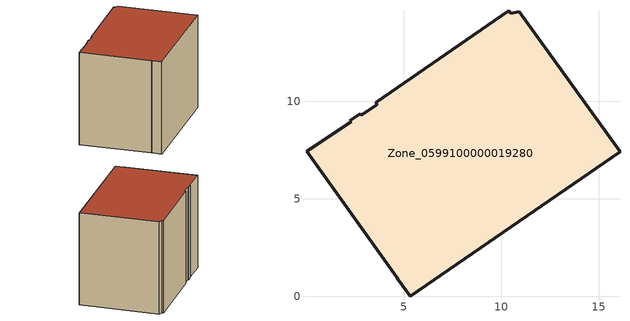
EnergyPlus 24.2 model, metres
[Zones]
Zone_0599100000019280
 floor ground (C_G): 10.93,14.6 16.1,7.41 5.33,0 4.73,0.84 4.64,0.98 0.02,7.43 2.32,8.96 2.25,9.01 2.77,9.37 2.83,9.29 3.63,9.82 3.6,9.95 10.4,14.65 10.51,14.52 z0.51
 wall outside (C_F): 4.73,0.84 5.33,0 16.1,7.41 10.93,14.6 10.51,14.52 10.4,14.65 3.6,9.95 3.63,9.82 2.83,9.29 2.77,9.37 2.25,9.01 2.32,8.96 0.02,7.43 4.64,0.98 4.73,0.84 z0.51:11.24
 roof outside (C_R): 16.1,7.41 10.93,14.6 10.51,14.52 10.4,14.65 3.6,9.95 3.63,9.82 2.83,9.29 2.77,9.37 2.25,9.01 2.32,8.96 0.02,7.43 4.64,0.98 4.73,0.84 5.33,0 z11.24
[BUILDING]
Pand.0599100000019280: North Axis=0; Terrain=City; Loads Convergence Tolerance Value=0.04; Temperature Convergence Tolerance Value=0.4; Solar Distribution=FullExterior; Maximum Number of Warmup Days=25; Minimum Number of Warmup Days=1
[Site:Location]
Rotterdam.The.Hague.AP_ZH_NLD Design_Conditions: Latitude=51.96; Longitude=4.45; Time Zone=1; Elevation=-4.5
[SITE:GROUNDTEMPERATURE:BUILDINGSURFACE]
18, 18, 18, 18, 18, 18, 18, 18, 18, 18, 18, 18
[MATERIAL] Thermal Absorptance=0.9; Solar Absorptance=0.7; Visible Absorptance=0.7
Name | Roughness | Thickness | Conductivity | Density | Specific Heat
G.TI.1946 | MediumSmooth | 0.15 | 1 | 540 | 1210
F.TI.1946 | Rough | 0.3 | 0.857143 | 1920 | 840
R.TI.1946 | MediumRough | 0.2 | 0.1 | 1500 | 1000
[CONSTRUCTION]
C_G: G.TI.1946
C_F: F.TI.1946
C_R: R.TI.1946
[ZONE]
Zone_0599100000019280: Type=1; Multiplier=1; Ceiling Height=Autocalculate; Volume=Autocalculate; Floor Area=autocalculate; Part of Total Floor Area=Yes
[ZONEINFILTRATION:DESIGNFLOWRATE]
Infil_Zone_0599100000019280: Zone or ZoneList or Space or SpaceList=Zone_0599100000019280; Schedule=AlwaysOn; Design Flow Rate Calculation Method=Flow/Area; Flow Rate per Floor Area=0.003; Constant Term Coefficient=1; Temperature Term Coefficient=0; Velocity Term Coefficient=0; Velocity Squared Term Coefficient=0
[HVACTEMPLATE:ZONE:IDEALLOADSAIRSYSTEM]
Zone_0599100000019280: Maximum Heating Supply Air Temperature=50; Minimum Cooling Supply Air Temperature=13; Maximum Heating Supply Air Humidity Ratio=0.0156; Minimum Cooling Supply Air Humidity Ratio=0.0077; Heating Limit=NoLimit; Cooling Limit=NoLimit; Dehumidification Control Type=ConstantSensibleHeatRatio; Cooling Sensible Heat Ratio=0.7; Dehumidification Setpoint=60; Humidification Control Type=None; Humidification Setpoint=30; Outdoor Air Method=None; Outdoor Air Flow Rate per Person=0.00944; Outdoor Air Flow Rate per Zone Floor Area=0; Outdoor Air Flow Rate per Zone=0; Demand Controlled Ventilation Type=None; Outdoor Air Economizer Type=NoEconomizer; Heat Recovery Type=None; Sensible Heat Recovery Effectiveness=0.7; Latent Heat Recovery Effectiveness=0.65
[ZONECONTROL:THERMOSTAT]
ThermostatControl_Zone_0599100000019280: Zone or ZoneList=Zone_0599100000019280; Control Type Schedule=DualSetpointControlType; Control 1=Thermostat_Zone_0599100000019280; Temperature Difference Between Cutout And Setpoint=0
[THERMOSTATSETPOINT:DUALSETPOINT]
Thermostat_Zone_0599100000019280: Heating Setpoint Temperature Schedule=HeatingSetpoint_Zone_0599100000019280; Cooling Setpoint Temperature Schedule=CoolingSetpoint_Zone_0599100000019280
[SCHEDULE:COMPACT]
HeatingSetpoint_Zone_0599100000019280: Through: 12/31, For: AllDays, Until: 24:00, 21
CoolingSetpoint_Zone_0599100000019280: Through: 12/31, For: AllDays, Until: 24:00, 24
DualSetpointControlType: Through: 12/31, For: AllDays, Until: 24:00, 4
AlwaysOn: Through: 12/31, For: AllDays, Until: 24:00, 1
